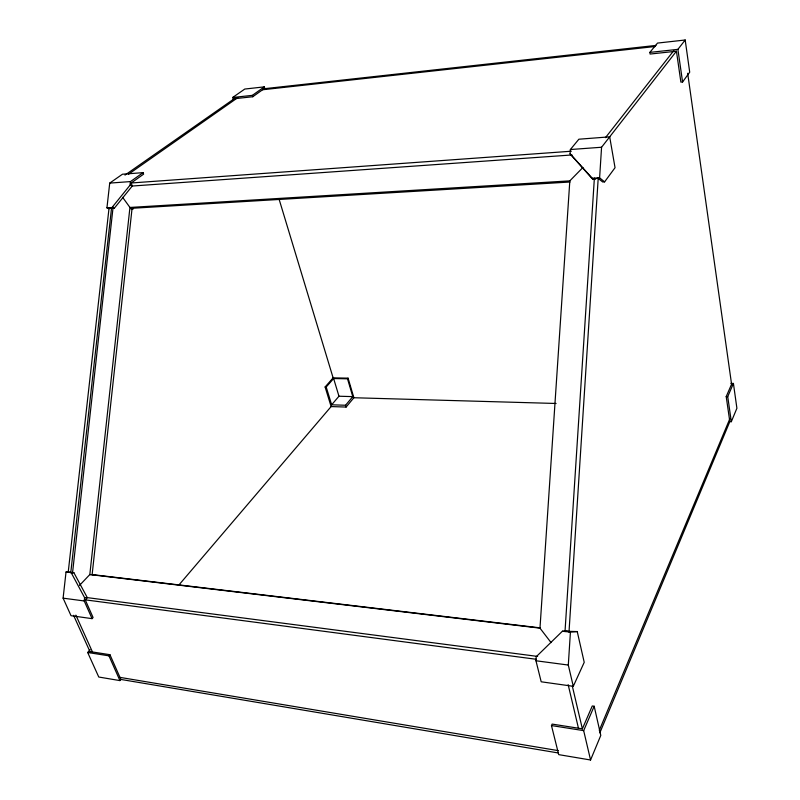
<?xml version="1.0" encoding="UTF-8"?>
<svg xmlns="http://www.w3.org/2000/svg" width="800" height="800" viewBox="0 0 800 800"><rect width="100%" height="100%" fill="white"/><g stroke="black" fill="none" stroke-linecap="round" stroke-linejoin="round"><path stroke-width="1.2" d="M565 631.65L594.38 178.08M568.99 632.21L598.24 177.78M573.28 686.31L568.3 665.05L570.42 632.13L577.24 631.57L584.22 662.32L573.28 686.31L541.19 681.79L535.96 660.77L536.23 656.72L562.45 631.18L577.24 631.57M604.6 181.87L599.61 177.85L601.57 147.25L609.69 136.84L615.04 167.71L604.6 181.87L602.68 181.98L598.2 178.4L594.34 178.63L595.21 179.32L593.28 179.43L591.87 178.31L570.08 153.8L570.38 149.53L578.87 139.21L609.69 136.84M551.06 642.59L539.98 628.15L569.82 180.87L582.93 167.48M143.08 172.64L122.46 174.22L109.72 183.1L106.94 207.85L111.98 207.54L130.09 185.12L130.48 181.58L143.08 172.64L143.61 174.15L131.19 182.99L132.26 186.02L114.19 208.38L109.04 208.1M122.63 197.34L129.94 207.45L132.08 208.28L92.13 574.59L89.82 574.56L79.5 585.42M72.52 573.05L113.11 207.08M92.07 618.65L71.03 615.7L63.1 598.16L66.03 572.01L71.16 572.62L84.59 597.67L84.22 600.96L92.07 618.65L93.08 617.53L85.25 599.85M68.19 572.44L109.06 207.95M70.76 572.74L111.58 207.8M590.56 760L600.79 735.4L594.18 706.26L592.26 705.98L582.36 728.83L552.14 724.09L551.47 725.56L558.71 754.63L590.56 760L583.67 730.63L594.18 706.26M731.58 384.2L726.21 396.59L729.82 421.63L731.32 421.68L736.9 408.27L733.42 383.44L730.94 383.4M599.84 732.82L729.79 421.7M599.28 730.39L729.97 418.45M731.32 421.68L727.73 396.63L733.42 383.44M682.58 81.97L689.71 72.2L685.19 40L657.52 43.08L649.85 52.39L650.1 54.05L676.44 51.22L680.89 82.13L682.58 81.97L677.9 49.36L685.19 40M609.25 137.39L676.44 51.21M605.45 137.68L673.82 50.59M90.11 649.72L87.67 652.48L98.77 677.03L119.94 680.6L120.89 679.45L109.94 654.7L89.92 651.56M347.51 378.82L333.63 378.54L326.2 387.01L331.65 404.8L345.55 405.25L352.79 396.62L347.51 378.82L348.08 378.15L353.89 397.74L346.1 407.06L331.12 406.57L325.11 386.98L333.51 377.41M178.8 585.12L331.23 406.44M331.65 404.8L338.97 396.23L352.79 396.62M87.67 652.48L108.96 655.84L109.94 654.7M66.03 572.01L73.86 572.66L87.3 597.63L84.22 600.96L63.1 598.16M234.24 98.74L252.77 96.74L264.01 88.75M233.36 99.81L232.65 97.49L252.36 95.36L264.32 86.87L265 89.19M128.5 174.21L237.75 97.67M124.99 175.1L235.4 97.92M232.65 97.49L244.77 89.05L264.32 86.87M262.77 88.88L655.97 45.42M262.59 89.76L655.16 46.51M649.85 52.39L677.9 49.36M109.72 183.1L130.48 181.58M570.38 149.53L601.57 147.25M130.34 183.05L571.36 151.22M131.49 186.08L572.02 154.95M569.82 180.87L129.94 207.45L89.82 574.56L539.98 628.15M132.08 208.28L570.01 182.02M131.01 208.94L133.42 208.8L132.04 208.26M591.87 178.31L599.61 177.85M84.59 597.67L87.3 597.63M71.16 572.62L73.86 572.66M93.28 574.6L92.13 574.58L540.32 627.88M348.08 378.15L333.12 377.86L279.01 198.94M325.11 386.98L326.2 387.01M726.21 396.59L727.73 396.63M353.82 397.74L556.1 403.48M565.34 630.86L567.72 631.14M68.22 572.18L70.79 572.48M562.45 631.18L570.42 632.13M87.39 597.64L537.63 656.43M85.37 599.86L536.22 659.28M535.96 660.77L568.3 665.05M551.47 725.56L583.67 730.63M119.76 677.34L558.26 750.63M120.67 679.41L558.5 753M111.98 207.54L114.19 208.38M106.94 207.85L109.21 208.71M130.09 185.12L132.26 186.02M570.08 153.8L593.28 179.43M73.57 615.31L90.39 652.58M75.88 615.13L92.46 651.96M108.96 655.84L119.94 680.6M333.63 378.54L338.97 396.23M252.36 95.36L252.77 96.74M345.55 405.25L346.1 407.06M568.16 684.66L578.49 728.36M572.4 686.43L582.39 728.97M687.68 73.29L731.65 384.69"/></g></svg>
